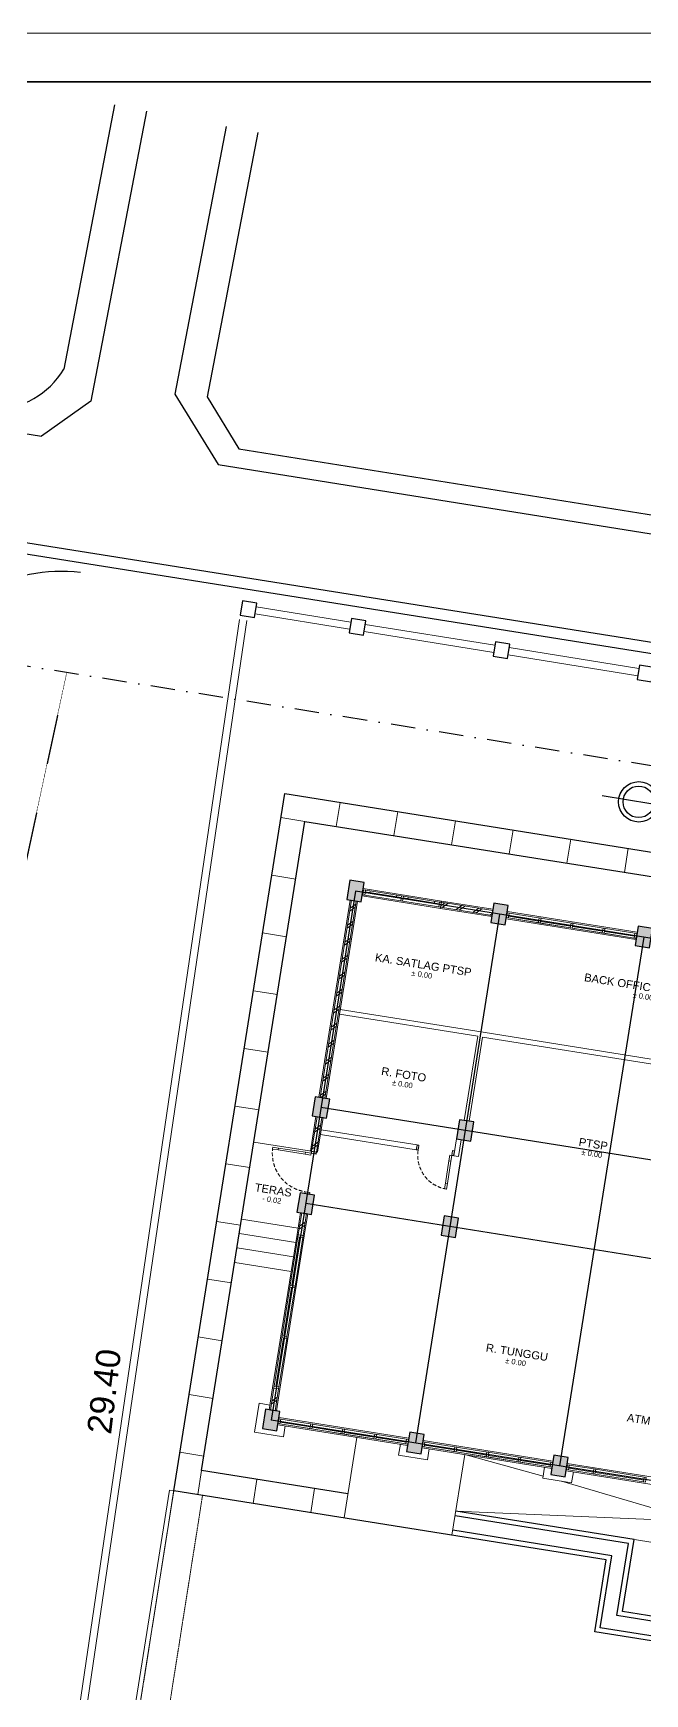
# Model space of a CAD drawing. Header units: millimetres. Extents: x -1055 to 15745, y -101 to 11046.
# Drawn here: x 4664 to 7178, y 4225 to 11046 of the extents above; entities that cross this region are included whole.
import ezdxf
from ezdxf.enums import TextEntityAlignment as Align

# ---------------------------------------------------------------- set-up
doc = ezdxf.new("R2010")
doc.units = ezdxf.units.MM
doc.linetypes.add('DASHDOT', pattern=[1, 0.5, -0.25, 0, -0.25])
doc.linetypes.add('HIDDEN', pattern=[0.375, 0.25, -0.125])
for name, color, linetype, lineweight in [('ars', 11, 'Continuous', 5), ('dinding', 5, 'Continuous', 15), ('GRS KOP', 1, 'Continuous', 35), ('GSB', 5, 'DASHDOT', 30), ('KOLOM', 1, 'Continuous', 30), ('kop', 7, 'Continuous', 20), ('kus', 63, 'Continuous', 15), ('KUSEN', 30, 'Continuous', 15), ('lan', 7, 'Continuous', 15), ('not', 7, 'Continuous', 20), ('PAGAR', 4, 'Continuous', 15), ('PARTISI', 190, 'Continuous', 9), ('sol kol', 8, 'Continuous', 0)]:
    doc.layers.add(name, color=color, linetype=linetype, lineweight=lineweight)
doc.layers.add('as', color=1, linetype='Continuous', plot=False)
for name, color, linetype in [('batas jalan', 3, 'Continuous'), ('PONDASI', 7, 'Continuous'), ('REN.JALAN', 6, 'Continuous')]:
    doc.layers.add(name, color=color, linetype=linetype)
doc.styles.add('BARU', font='complex.shx')
doc.styles.get("Standard").update_dxf_attribs({"font": 'arial.ttf'})
pattern_1 = [(45, (0.5, 0), (-0.1767767, 0.1767767), []), (45, (0.5625, 0), (-0.1767767, 0.1767767), [])]

# ---------------------------------------------------------------- blocks, each defined once
blk = doc.blocks.new('K1')
at = {"layer": 'KOLOM'}
blk.add_lwpolyline([(0.2, 0.15), (-0.2, 0.15), (-0.2, -0.15), (0.2, -0.15), (0.2, 0.15)], dxfattribs=at)
blk = doc.blocks.new('NOTASI RUANG')
at = {"layer": 'not'}
for height, p in [(0.26, (-0.011, 0.3)), (0.175, (-0.009, -0.017))]:
    blk.add_attdef('RUANG', text='', height=height, dxfattribs=at).set_placement(p, align=Align.MIDDLE_CENTER)
blk = doc.blocks.new('P 80')
at = {"linetype": 'HIDDEN', "ltscale": 0.3}
blk.add_lwpolyline([(-0.84, 0.1, -0.414214), (-0.04, 0.9, -1.303225)], format="xyb", dxfattribs=at)
for points in [[(-0.04, 0.9), (-0.08, 0.9), (-0.08, 0.78), (-0.04, 0.78)], [(-0.04, 0.78), (-0.08, 0.78), (-0.08, 0.22), (-0.04, 0.22)], [(-0.835, 0.06), (-0.84, 0.06), (-0.84, 0.061), (-0.84, 0.1), (-0.88, 0.1), (-0.88, 0), (-0.84, 0), (-0.84, 0.056), (-0.835, 0.058)], [(-0.842, 0.002), (-0.878, 0.002), (-0.878, 0.098), (-0.842, 0.098)], [(-0.04, 0.1), (-0.08, 0.1), (-0.08, 0.22), (-0.04, 0.22)], [(-0.045, 0.06), (-0.04, 0.06), (-0.04, 0.061), (-0.04, 0.1), (0, 0.1), (0, 0), (-0.04, 0), (-0.04, 0.056), (-0.045, 0.058)], [(-0.038, 0.002), (-0.002, 0.002), (-0.002, 0.098), (-0.038, 0.098)]]:
    blk.add_lwpolyline(points, close=True)
blk = doc.blocks.new('P 70')
at = {"linetype": 'HIDDEN', "ltscale": 0.3}
blk.add_lwpolyline([(-0.74, 0.1, -0.414214), (-0.04, 0.8, -1.303225)], format="xyb", dxfattribs=at)
for points in [[(-0.04, 0.8), (-0.08, 0.8), (-0.08, 0.68), (-0.04, 0.68)], [(-0.04, 0.68), (-0.08, 0.68), (-0.08, 0.22), (-0.04, 0.22)], [(-0.735, 0.06), (-0.74, 0.06), (-0.74, 0.061), (-0.74, 0.1), (-0.78, 0.1), (-0.78, 0), (-0.74, 0), (-0.74, 0.056), (-0.735, 0.058)], [(-0.742, 0.002), (-0.778, 0.002), (-0.778, 0.098), (-0.742, 0.098)], [(-0.04, 0.1), (-0.08, 0.1), (-0.08, 0.22), (-0.04, 0.22)], [(-0.045, 0.06), (-0.04, 0.06), (-0.04, 0.061), (-0.04, 0.1), (0, 0.1), (0, 0), (-0.04, 0), (-0.04, 0.056), (-0.045, 0.058)], [(-0.038, 0.002), (-0.002, 0.002), (-0.002, 0.098), (-0.038, 0.098)]]:
    blk.add_lwpolyline(points, close=True)
blk = doc.blocks.new('DENAH LANTAI DASAR')
at = {"layer": 'ars'}
h = blk.add_hatch(dxfattribs=at)
h.set_pattern_fill('TEMBOK', color=256, scale=0.25)
h.set_pattern_definition(pattern_1)
h.paths.add_polyline_path([(-10.95, 9.95), (-10.95, 14.05), (-11.05, 14.05), (-11.05, 9.95)])
h = blk.add_hatch(dxfattribs=at)
h.set_pattern_fill('TEMBOK', color=256, scale=0.25)
h.set_pattern_definition([(45, (1.63, 5e-13), (-0.1767767, 0.1767767), []), (45, (1.6925, 5e-13), (-0.1767767, 0.1767767), [])])
h.paths.add_polyline_path([(-9.22, 14.3), (-8.15, 14.3), (-8.15, 14.2), (-9.22, 14.2)])
h = blk.add_hatch(dxfattribs=at)
h.set_pattern_fill('TEMBOK', color=256, scale=0.25)
h.set_pattern_definition(pattern_1)
h.paths.add_polyline_path([(-10.95, 8.83), (-10.95, 9.55), (-11.05, 9.55), (-11.05, 8.83)])
h = blk.add_hatch(dxfattribs=at)
h.set_pattern_fill('TEMBOK', color=256, scale=0.25)
h.set_pattern_definition([(45, (0.5, 3.645), (-0.1767767, 0.1767767), []), (45, (0.5625, 3.645), (-0.1767767, 0.1767767), [])])
h.paths.add_polyline_path([(-10.95, 7.095), (-10.95, 7.55), (-11.05, 7.55), (-11.05, 7.095)])
h = blk.add_hatch(dxfattribs=at)
h.set_pattern_fill('TEMBOK', color=256, scale=0.25)
h.set_pattern_definition(pattern_1)
h.paths.add_polyline_path([(-10.95, 3.45), (-10.95, 3.905), (-11.05, 3.905), (-11.05, 3.45)])
at = {"layer": 'sol kol'}
for points in [[(-11.15, 14.45), (-11.15, 14.05), (-10.85, 14.05), (-10.85, 14.45)], [(-8.15, 14.45), (-8.15, 14.05), (-7.85, 14.05), (-7.85, 14.45)], [(-5.15, 14.45), (-5.15, 14.05), (-4.85, 14.05), (-4.85, 14.45)], [(-11.15, 9.95), (-11.15, 9.55), (-10.85, 9.55), (-10.85, 9.95)], [(-8.15, 9.95), (-8.15, 9.55), (-7.85, 9.55), (-7.85, 9.95)], [(-11.15, 7.95), (-11.15, 7.55), (-10.85, 7.55), (-10.85, 7.95)], [(-8.15, 7.95), (-8.15, 7.55), (-7.85, 7.55), (-7.85, 7.95)], [(-11.15, 3.45), (-11.15, 3.05), (-10.85, 3.05), (-10.85, 3.45)], [(-8.15, 3.45), (-8.15, 3.05), (-7.85, 3.05), (-7.85, 3.45)], [(-5.15, 3.45), (-5.15, 3.05), (-4.85, 3.05), (-4.85, 3.45)]]:
    blk.add_hatch(color=256, dxfattribs=at).paths.add_polyline_path(points)
for p, q in [((-12.75, 1.5), (-12.75, 16)), ((-12.75, 16), (13.75, 16)), ((-12.25, 2), (-12.25, 15.5)), ((-12.25, 15.5), (6.15, 15.5)), ((-9.205, 2), (-12.25, 2)), ((-3.25, 2), (-6.96, 2)), ((-3.25, 0.5), (-3.25, 2)), ((-3.75, 1.5), (-12.75, 1.5)), ((-3.75, 0), (-3.75, 1.5)), ((3.25, 0.5), (-3.25, 0.5)), ((3.75, 0), (-3.75, 0))]:
    blk.add_line(p, q)
for points in [[(-1.85, 0.4), (-3.35, 0.4), (-3.35, 1.9), (-6.96, 1.9)], [(-1.85, 0.1), (-3.65, 0.1), (-3.65, 1.6), (-6.96, 1.6)]]:
    blk.add_lwpolyline(points)
at = {"layer": 'ars'}
for points in [[(-10.95, 9.95), (-10.95, 14.05), (-11.05, 14.05), (-11.05, 9.95)], [(-8.15, 14.3), (-9.22, 14.3), (-9.22, 14.2), (-8.15, 14.2)], [(-10.95, 8.83), (-10.95, 9.55), (-11.05, 9.55), (-11.05, 8.83)], [(-10.95, 7.095), (-10.95, 7.55), (-11.05, 7.55), (-11.05, 7.095)], [(-10.95, 3.45), (-10.95, 3.905), (-11.05, 3.905), (-11.05, 3.45)]]:
    blk.add_lwpolyline(points, close=True, dxfattribs=at)
at = {"layer": 'as'}
for points in [[(-11, 14.25), (-11, 3.25)], [(-2, 14.25), (-11, 14.25)], [(-8, 14.25), (-8, 3.25)], [(-5, 14.25), (-5, 3.25)], [(-2.15, 9.75), (-11, 9.75)], [(-2.15, 7.75), (-11, 7.75)], [(-2, 3.25), (-11, 3.25)]]:
    blk.add_lwpolyline(points, dxfattribs=at)
at = {"layer": 'dinding'}
for points in [[(-8.15, 14.325), (-9.22, 14.325), (-9.22, 14.175), (-8.15, 14.175)], [(-10.925, 9.95), (-10.925, 14.05), (-11.075, 14.05), (-11.075, 9.95)], [(-10.925, 8.83), (-10.925, 9.55), (-11.075, 9.55), (-11.075, 8.83)], [(-10.925, 7.095), (-10.925, 7.55), (-11.075, 7.55), (-11.075, 7.095)], [(-10.925, 3.45), (-10.925, 3.905), (-11.075, 3.905), (-11.075, 3.45)]]:
    blk.add_lwpolyline(points, close=True, dxfattribs=at)
at = {"layer": 'kus'}
for p, q in [((-10.05, 14.3), (-10.8, 14.3)), ((-10.05, 14.265), (-10.8, 14.265)), ((-10.05, 14.2), (-10.8, 14.2)), ((-10.7, 14.265), (-10.7, 14.3)), ((-10.15, 14.265), (-10.15, 14.3)), ((-9.26, 14.3), (-10.01, 14.3)), ((-9.26, 14.265), (-10.01, 14.265)), ((-9.26, 14.2), (-10.01, 14.2)), ((-9.91, 14.265), (-9.91, 14.3)), ((-9.36, 14.265), (-9.36, 14.3)), ((-11.05, 6.045), (-11.05, 7.055)), ((-11.015, 6.045), (-11.015, 7.055)), ((-10.95, 6.045), (-10.95, 7.055)), ((-11.05, 4.995), (-11.05, 6.005)), ((-11.015, 4.995), (-11.015, 6.005)), ((-10.95, 4.995), (-10.95, 6.005)), ((-11.05, 3.945), (-11.05, 4.955)), ((-11.015, 3.945), (-11.015, 4.955)), ((-10.95, 3.945), (-10.95, 4.955)), ((-4.805, 3.3), (-4.295, 3.3)), ((-4.805, 3.235), (-4.295, 3.235)), ((-4.805, 3.2), (-4.295, 3.2)), ((-4.255, 3.3), (-3.245, 3.3)), ((-4.255, 3.235), (-3.245, 3.235)), ((-4.255, 3.2), (-3.245, 3.2))]:
    blk.add_line(p, q, dxfattribs=at)
for points in [[(-10.8, 14.3), (-10.84, 14.3), (-10.84, 14.2), (-10.8, 14.2)], [(-10.01, 14.3), (-10.05, 14.3), (-10.05, 14.2), (-10.01, 14.2)], [(-9.22, 14.3), (-9.26, 14.3), (-9.26, 14.2), (-9.22, 14.2)], [(-7.81, 14.2), (-7.85, 14.2), (-7.85, 14.3), (-7.81, 14.3)], [(-7.81, 14.3), (-5.19, 14.3), (-5.19, 14.2), (-7.81, 14.2)], [(-7.185, 14.235), (-7.81, 14.235), (-7.81, 14.2), (-7.185, 14.2)], [(-7.145, 14.2), (-7.185, 14.2), (-7.185, 14.3), (-7.145, 14.3)], [(-6.52, 14.235), (-7.145, 14.235), (-7.145, 14.2), (-6.52, 14.2)], [(-6.48, 14.2), (-6.52, 14.2), (-6.52, 14.3), (-6.48, 14.3)], [(-5.855, 14.235), (-6.48, 14.235), (-6.48, 14.2), (-5.855, 14.2)], [(-5.815, 14.2), (-5.855, 14.2), (-5.855, 14.3), (-5.815, 14.3)], [(-5.815, 14.235), (-5.19, 14.235), (-5.19, 14.2), (-5.815, 14.2)], [(-5.15, 14.2), (-5.19, 14.2), (-5.19, 14.3), (-5.15, 14.3)], [(-11.05, 7.055), (-11.05, 7.095), (-10.95, 7.095), (-10.95, 7.055)], [(-11.05, 6.005), (-11.05, 6.045), (-10.95, 6.045), (-10.95, 6.005)], [(-11.05, 4.955), (-11.05, 4.995), (-10.95, 4.995), (-10.95, 4.955)], [(-11.05, 3.905), (-11.05, 3.945), (-10.95, 3.945), (-10.95, 3.905)], [(-10.81, 3.2), (-10.85, 3.2), (-10.85, 3.3), (-10.81, 3.3)], [(-10.81, 3.3), (-8.19, 3.3), (-8.19, 3.2), (-10.81, 3.2)], [(-10.185, 3.235), (-10.81, 3.235), (-10.81, 3.2), (-10.185, 3.2)], [(-10.145, 3.2), (-10.185, 3.2), (-10.185, 3.3), (-10.145, 3.3)], [(-9.52, 3.235), (-10.145, 3.235), (-10.145, 3.2), (-9.52, 3.2)], [(-9.48, 3.2), (-9.52, 3.2), (-9.52, 3.3), (-9.48, 3.3)], [(-8.855, 3.235), (-9.48, 3.235), (-9.48, 3.2), (-8.855, 3.2)], [(-8.815, 3.2), (-8.855, 3.2), (-8.855, 3.3), (-8.815, 3.3)], [(-8.815, 3.235), (-8.19, 3.235), (-8.19, 3.2), (-8.815, 3.2)], [(-8.15, 3.2), (-8.19, 3.2), (-8.19, 3.3), (-8.15, 3.3)], [(-7.81, 3.2), (-7.85, 3.2), (-7.85, 3.3), (-7.81, 3.3)], [(-7.81, 3.3), (-5.19, 3.3), (-5.19, 3.2), (-7.81, 3.2)], [(-7.185, 3.235), (-7.81, 3.235), (-7.81, 3.2), (-7.185, 3.2)], [(-7.145, 3.2), (-7.185, 3.2), (-7.185, 3.3), (-7.145, 3.3)], [(-6.52, 3.235), (-7.145, 3.235), (-7.145, 3.2), (-6.52, 3.2)], [(-6.48, 3.2), (-6.52, 3.2), (-6.52, 3.3), (-6.48, 3.3)], [(-5.855, 3.235), (-6.48, 3.235), (-6.48, 3.2), (-5.855, 3.2)], [(-5.815, 3.2), (-5.855, 3.2), (-5.855, 3.3), (-5.815, 3.3)], [(-5.815, 3.235), (-5.19, 3.235), (-5.19, 3.2), (-5.815, 3.2)], [(-5.15, 3.2), (-5.19, 3.2), (-5.19, 3.3), (-5.15, 3.3)], [(-4.845, 3.2), (-4.805, 3.2), (-4.805, 3.3), (-4.845, 3.3)], [(-4.295, 3.2), (-4.255, 3.2), (-4.255, 3.3), (-4.295, 3.3)], [(-3.245, 3.2), (-3.205, 3.2), (-3.205, 3.3), (-3.245, 3.3)]]:
    blk.add_lwpolyline(points, close=True, dxfattribs=at)
at = {"layer": 'lan'}
for p, q in [((-11.05, 8.83), (-12.25, 8.83)), ((-11.075, 7.23), (-12.25, 7.23)), ((-11.075, 6.93), (-12.25, 6.93)), ((-11.075, 6.63), (-12.25, 6.63)), ((-11.075, 6.33), (-12.25, 6.33)), ((-11.3, 3.55), (-11.3, 2.95)), ((-11.075, 3.55), (-11.3, 3.55)), ((-10.7, 3.175), (-10.7, 2.95)), ((-9.205, 3.175), (-9.205, 1.5)), ((-8.3, 3.175), (-8.3, 2.95)), ((-7.7, 3.175), (-7.7, 2.95)), ((-6.96, 3.175), (-6.96, 1.5)), ((-5.3, 3.175), (-5.3, 2.95)), ((-4.7, 3.175), (-4.7, 2.95)), ((-10.7, 2.95), (-11.3, 2.95)), ((-7.7, 2.95), (-8.3, 2.95)), ((-4.7, 2.95), (-5.3, 2.95)), ((-5.5, 2), (-2, 2))]:
    blk.add_line(p, q, dxfattribs=at)
for points in [[(-9.22, 14.325), (-10.85, 14.325), (-10.85, 14.175), (-9.22, 14.175)], [(-7.85, 14.325), (-5.15, 14.325), (-5.15, 14.175), (-7.85, 14.175)], [(-10.925, 3.905), (-10.925, 7.095), (-11.075, 7.095), (-11.075, 3.905)], [(-10.85, 3.325), (-8.15, 3.325), (-8.15, 3.175), (-10.85, 3.175)], [(-7.85, 3.325), (-5.15, 3.325), (-5.15, 3.175), (-7.85, 3.175)], [(-2.15, 3.325), (-4.85, 3.325), (-4.85, 3.175), (-2.15, 3.175)]]:
    blk.add_lwpolyline(points, close=True, dxfattribs=at)
for points in [[(-6.96, 3.175), (-5.3, 2.993)], [(-4.913, 2.95), (-2, 2.575), (-6.96, 2)]]:
    blk.add_lwpolyline(points, dxfattribs=at)
at = {"layer": 'PARTISI'}
for points in [[(-8.05, 9.95), (-8.05, 11.702), (-10.925, 11.702), (-10.925, 11.8), (-7.95, 11.8), (-4.28, 11.8), (-4.28, 11.7), (-7.95, 11.7), (-7.95, 9.95)], [(-10.925, 9.2), (-8.93, 9.2), (-8.93, 9.3), (-10.925, 9.3)]]:
    blk.add_lwpolyline(points, close=True, dxfattribs=at)
blk.add_lwpolyline([(-8.15, 9.55), (-8.15, 9.2), (-8.05, 9.2), (-8.05, 9.55), (-8.15, 9.55)], dxfattribs=at)
ref = blk.add_blockref('NOTASI RUANG', (-4.818, 13.057), dxfattribs=dict(xscale=0.6323962268195373, yscale=0.6323962268195373, zscale=0.6323962268195373))
ref.add_attrib('RUANG', '%%P 0.00', dxfattribs={"layer": 'not', "height": 0.1108}).set_placement((-4.824, 13.046), align=Align.MIDDLE_CENTER)
ref.add_attrib('RUANG', 'BACK OFFICE & ARSIP', dxfattribs={"layer": 'not', "height": 0.16432}).set_placement((-4.825, 13.246), align=Align.MIDDLE_CENTER)
ref = blk.add_blockref('NOTASI RUANG', (-9.377, 12.785), dxfattribs=dict(xscale=0.6323962268195373, yscale=0.6323962268195373, zscale=0.6323962268195373))
ref.add_attrib('RUANG', '%%P 0.00', dxfattribs={"layer": 'not', "height": 0.1108}).set_placement((-9.382, 12.774), align=Align.MIDDLE_CENTER)
ref.add_attrib('RUANG', 'KA. SATLAG PTSP', dxfattribs={"layer": 'not', "height": 0.16432}).set_placement((-9.384, 12.975), align=Align.MIDDLE_CENTER)
ref = blk.add_blockref('NOTASI RUANG', (-9.419, 10.499), dxfattribs=dict(xscale=0.6323962268195373, yscale=0.6323962268195373, zscale=0.6323962268195373))
ref.add_attrib('RUANG', '%%P 0.00', dxfattribs={"layer": 'not', "height": 0.1108}).set_placement((-9.424, 10.488), align=Align.MIDDLE_CENTER)
ref.add_attrib('RUANG', 'R. FOTO', dxfattribs={"layer": 'not', "height": 0.1643}).set_placement((-9.426, 10.688), align=Align.MIDDLE_CENTER)
ref = blk.add_blockref('NOTASI RUANG', (-5.348, 9.7), dxfattribs=dict(xscale=0.6323962268195373, yscale=0.6323962268195373, zscale=0.6323962268195373))
ref.add_attrib('RUANG', '%%P 0.00', dxfattribs={"layer": 'not', "height": 0.1108}).set_placement((-5.353, 9.689), align=Align.MIDDLE_CENTER)
ref.add_attrib('RUANG', 'PTSP', dxfattribs={"layer": 'not', "height": 0.1643}).set_placement((-5.355, 9.89), align=Align.MIDDLE_CENTER)
ref = blk.add_blockref('NOTASI RUANG', (-11.693, 7.731), dxfattribs=dict(xscale=0.6323962268195373, yscale=0.6323962268195373, zscale=0.6323962268195373))
ref.add_attrib('RUANG', '- 0.02', dxfattribs={"layer": 'not', "height": 0.1108}).set_placement((-11.699, 7.72), align=Align.MIDDLE_CENTER)
ref.add_attrib('RUANG', 'TERAS', dxfattribs={"layer": 'not', "height": 0.1643}).set_placement((-11.701, 7.921), align=Align.MIDDLE_CENTER)
ref = blk.add_blockref('NOTASI RUANG', (-6.223, 5.228), dxfattribs=dict(xscale=0.6323962268195373, yscale=0.6323962268195373, zscale=0.6323962268195373))
ref.add_attrib('RUANG', '%%P 0.00', dxfattribs={"layer": 'not', "height": 0.1108}).set_placement((-6.228, 5.218), align=Align.MIDDLE_CENTER)
ref.add_attrib('RUANG', 'R. TUNGGU', dxfattribs={"layer": 'not', "height": 0.1643}).set_placement((-6.23, 5.418), align=Align.MIDDLE_CENTER)
ref = blk.add_blockref('NOTASI RUANG', (-2.969, 4.267), dxfattribs=dict(xscale=0.6323962268195373, yscale=0.6323962268195373, zscale=0.6323962268195373))
ref.add_attrib('RUANG', '%%P 0.00', dxfattribs={"layer": 'not', "height": 0.1108}).set_placement((-2.974, 4.256), align=Align.MIDDLE_CENTER)
ref.add_attrib('RUANG', 'ATM BANK DKI', dxfattribs={"layer": 'not', "height": 0.16432}).set_placement((-2.976, 4.456), align=Align.MIDDLE_CENTER)
at = {"layer": 'KOLOM', "rotation": 90}
for p in [(-11, 14.25), (-8, 14.25), (-5, 14.25), (-11, 9.75), (-8, 9.75), (-11, 7.75), (-8, 7.75), (-11, 3.25), (-8, 3.25), (-5, 3.25)]:
    blk.add_blockref('K1', p, dxfattribs=at)
at = {"layer": 'KUSEN', "xscale": -1, "rotation": 180}
blk.add_blockref('P 70', (-8.15, 9.3), dxfattribs=at)
at = {"layer": 'KUSEN', "rotation": 89.9999999869692}
blk.add_blockref('P 80', (-10.95, 8.83), dxfattribs=at)
blk = doc.blocks.new('kop')
at = {"layer": 'GRS KOP'}
blk.add_lwpolyline([(1, 54), (83, 54), (83, 1), (1, 1)], close=True, dxfattribs=at)
at = {"layer": 'kop', "color": 7}
blk.add_line((84, 55), (0, 55), dxfattribs=at)
at = {"layer": 'kop', "style": 'BARU', "flags": 4}
for p, height in [((73.8, 5.4), 0.35), ((80.303, 5.382), 0.25), ((73.8, 4.9), 0.35), ((80.303, 4.882), 0.25), ((73.8, 4.4), 0.35), ((80.303, 4.382), 0.25)]:
    blk.add_attdef('-', p, '', height=height, dxfattribs=at)
at = {"layer": 'kop', "flags": 4}
for tag, p in [('AR-00', (78.057, 2.648)), ('00', (81.238, 2.647))]:
    blk.add_attdef(tag, text='', height=0.35, dxfattribs=at).set_placement(p, align=Align.MIDDLE)

msp = doc.modelspace()

# ---------------------------------------------------------------- linework, layer by layer
at = {"layer": 'ars'}
for p, q in [((5909.6, 7787.7), (5925.3, 7886.4)), ((6146.6, 7749.9), (6162.3, 7848.6)), ((5781.1, 7808.1), (5682.3, 7823.9)), ((6383.6, 7712.1), (6399.3, 7810.9)), ((6620.6, 7674.4), (6636.3, 7773.1)), ((6857.6, 7636.6), (6873.3, 7735.3)), ((7094.6, 7598.8), (7110.3, 7697.6)), ((5743.3, 7571.1), (5644.5, 7586.9)), ((5705.5, 7334.1), (5606.8, 7349.8)), ((5667.8, 7097.1), (5569, 7112.8)), ((5630, 6860.1), (5531.2, 6875.8)), ((5592.2, 6623.1), (5493.5, 6638.8)), ((5554.5, 6386.1), (5455.7, 6401.8)), ((5516.7, 6149.1), (5417.9, 6164.8)), ((5478.9, 5912.1), (5380.2, 5927.8)), ((5441.2, 5675), (5342.4, 5690.8)), ((5403.4, 5438), (5304.6, 5453.8)), ((5365.6, 5201), (5266.9, 5216.8)), ((5356.2, 5141.8), (5340.4, 5043)), ((5583.4, 5105.6), (5567.7, 5006.8)), ((5820.4, 5067.8), (5804.7, 4969))]:
    msp.add_line(p, q, dxfattribs=at)
at = {"layer": 'batas jalan'}
msp.add_line((5129.1, 10726), (4900.4, 9534.6), dxfattribs=at)
for points in [[(5457.8, 10662.9), (5246.8, 9563.7), (5424.7, 9274.4)], [(1904.7, 9838), (4697.9, 9390.7)], [(4900.4, 9534.6), (4697.9, 9390.7)], [(13540.4, 7535.9), (1878.1, 9390.6), (1608.1, 9230.7), (565, 3174.2), (714.1, 3053.7), (3069.4, 2856.2), (11369.6, 2018.4), (13540.4, 1738.1)], [(13533.2, 7490.4), (1887.3, 9342.5), (1649.9, 9201.9), (615, 3193.1), (732.1, 3098.5), (3073.6, 2902.1), (11374.9, 2064.3), (13546.3, 1783.8)], [(5424.7, 9274.4), (11251.3, 8341.5), (13545.2, 7984.4)]]:
    msp.add_lwpolyline(points, dxfattribs=at)
at = {"layer": 'GSB', "ltscale": 200}
msp.add_line((13545.2, 7026.6), (4381.9, 8486.8), dxfattribs=at)
at = {"layer": 'GSB', "ltscale": 0.15}
msp.add_lwpolyline([(4802, 8419.8), (4405.3, 6580.4), (3616.2, 5958.2), (3274.5, 3666.7)], dxfattribs=at)
msp.add_lwpolyline([(4802, 8419.8), (4405.3, 6580.4), (3616.2, 5958.2), (3274.5, 3666.7)], dxfattribs=at)
at = {"layer": 'KOLOM'}
for points in [[(5514.3, 8654.7), (5573.5, 8645.2), (5583.1, 8704.4), (5523.9, 8714)], [(5962.3, 8582.8), (6021.5, 8573.2), (6031.1, 8632.5), (5971.8, 8642)], [(6554.6, 8487), (6613.8, 8477.4), (6623.4, 8536.6), (6564.1, 8546.2)], [(7146.9, 8391.1), (7206.1, 8381.6), (7215.7, 8440.8), (7156.4, 8450.4)]]:
    msp.add_lwpolyline(points, close=True, dxfattribs=at)
at = {"layer": 'kop', "color": 7}
msp.add_line((15745.2, 11045.7), (-1054.8, 11045.7), dxfattribs=at)
at = {"layer": 'lan', "linetype": 'HIDDEN', "ltscale": 2}
for p, q in [((5241.7, 5058.8), (4894.7, 2856.4)), ((5360.2, 5040.1), (5013.2, 2837.7))]:
    msp.add_line(p, q, dxfattribs=at)
at = {"layer": 'PAGAR'}
for p, q in [((5969.5, 8627.2), (5580.8, 8690.1)), ((5512.4, 8637.7), (4670, 2927.1)), ((5542.1, 8633), (4699.8, 2923.6)), ((5964.7, 8597.6), (5576, 8660.5)), ((6561.8, 8531.4), (6028.7, 8617.6)), ((6557, 8501.8), (6023.9, 8588)), ((7149.3, 8406), (6616.2, 8492.2)), ((7154, 8435.6), (6621, 8521.8))]:
    msp.add_line(p, q, dxfattribs=at)
msp.add_lwpolyline([(5241.7, 5058.7), (4899.9, 2901.1), (4880, 2903.4), (5223.9, 5061.4), (5241.7, 5058.7)], dxfattribs=at)
at = {"layer": 'PONDASI'}
msp.add_line((7302.5, 7863.6), (7003.4, 7913.7), dxfattribs=at)
for radius in [83.1, 64.7]:
    msp.add_circle((7153.2, 7888.5), radius, dxfattribs=at)
at = {"layer": 'REN.JALAN'}
for p, q in [((4997.7, 10751.2), (4789.3, 9665.5)), ((5587, 10638.1), (5378.6, 9552.4))]:
    msp.add_line(p, q, dxfattribs=at)
for points in [[(5378.6, 9552.4), (5509.7, 9339.1)], [(5509.7, 9339.1), (11263.4, 8417.9), (13545.2, 8062.7)]]:
    msp.add_lwpolyline(points, dxfattribs=at)
for centre, radius, start, end in [((4500.6, 9836.5), 335.6, 269.76776, 329.36194), ((4777.6, 8205.2), 630.1, 82.58122, 158.24018)]:
    msp.add_arc(centre, radius, start, end, dxfattribs=at)

# ---------------------------------------------------------------- block references
at = {"xscale": 200, "yscale": 200, "zscale": 200, "rotation": 350.9462507932595}
msp.add_blockref('DENAH LANTAI DASAR', (7712.7, 4361.2), dxfattribs=at)
at = {"layer": 'kop', "xscale": 200, "yscale": 200, "zscale": 200}
msp.add_blockref('kop', (-1054.8, 45.7), dxfattribs=at)

# ---------------------------------------------------------------- texts
at = {"layer": 'not', "insert": (5005.4, 5454.3), "char_height": 100, "attachment_point": 7, "rotation": 83.05882}
msp.add_mtext_dynamic_manual_height_columns('\\pi-168.31;29.40', width=2.191, gutter_width=12.5, heights=[0], dxfattribs=at)

doc.saveas('drawing.dxf')
